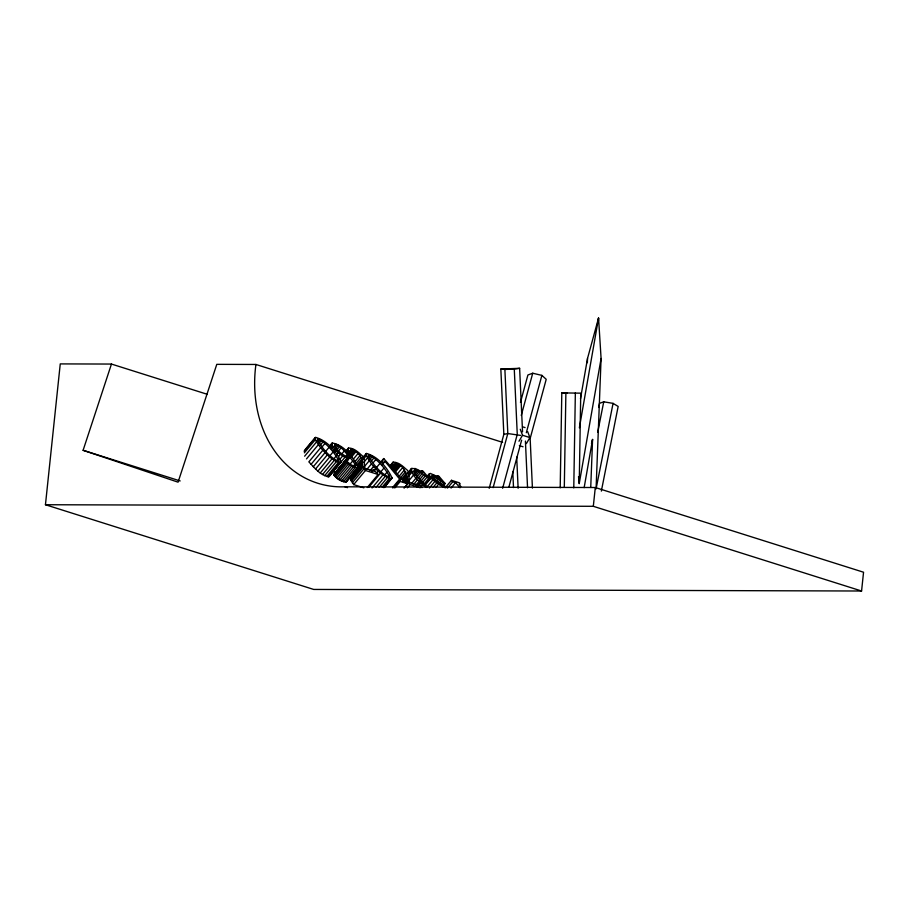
<?xml version="1.0" encoding="UTF-8"?>
<svg xmlns="http://www.w3.org/2000/svg" width="909" height="909" viewBox="0 0 909 909"><rect width="100%" height="100%" fill="white"/><g stroke="black" fill="none" stroke-linecap="round" stroke-linejoin="round"><path stroke-width="1.36" d="M363.827 487.815L353.669 484.599L350.556 479.145L350.59 476.998L362.361 462.874C362.646 456.545 356.51 451 350.806 449.228L350.431 450.739C356.43 455.602 347.454 452.409 348.045 448.501L348.522 448.012C353.453 447.955 357.703 451.557 361.123 454.795C366.52 458.113 363.055 464.067 365.168 468.51L374.269 471.18L373.417 469.533L371.611 471.703M367.27 487.519L378.144 474.487L365.441 470.476L362.577 465.999L362.361 462.874M420.219 487.769L410.073 484.565C405.721 477.282 406.471 465.453 395.426 463.317L395.051 464.829L397.415 467.453L394.586 470.964M560.205 487.838L561.796 392.881L580.749 393.165L579.238 483.577L601.088 358.487L598.554 317.991L587.521 358.453L580.487 398.756M564.307 487.179L565.887 392.779M573.772 487.872L575.352 392.915M348.158 455.716L347.579 457.034C329.672 448.989 331.524 433.843 348.158 455.716L346.34 457.897M587.362 362.702L587.521 358.453M590.736 487.44L592.577 439.445L591.475 443.49M598.452 320.832L598.554 317.991L579.374 427.809M601.088 358.487L596.077 488.894L613.064 403.369L603.735 401.812L599.508 403.323L598.679 407.471M111.455 364.054L83.105 450.296L178.062 482.168L216.785 364.35L255.918 364.464A119.852 96.786 -72.5 0 0 344.841 486.804L595.293 487.519L863.55 572.227L861.573 591.009L313.707 589.441L45.45 504.734L60.255 363.907L111.455 364.054L207.161 394.267M861.573 591.009L593.316 506.302L595.293 487.519M584.157 487.644L592.577 439.445M597.713 432.15L603.735 401.812M601.349 491.099L618.154 406.437L613.064 403.369M489.201 488.303L503.836 434.377L500.836 369.031L519.63 368.315L522.539 431.843M493.132 487.644L507.813 433.536L504.881 369.44L500.836 369.031M520.471 402.38L527.902 374.985L532.731 373.224L541.878 375.383L546.218 379.303L530.152 438.502L532.424 488.11M521.266 415.436L532.731 373.224M502.643 488.258L517.266 434.377L514.278 369.088L519.63 368.315M508.892 487.088L521.641 440.104M526.322 432.718L541.878 375.383M329.467 446.285L332.183 443.024C344.102 444.842 352.715 457.125 358.373 467.056L346.272 481.952C341.5 482.077 335.944 478.634 333.853 474.498L345.625 460.374L351.431 465.135L355.658 466.226L355.055 464.181L349.681 456.943L346.67 461.613M333.762 474.759L345.625 460.374M427.332 476.509L430.332 473.419L438.683 477.145L437.331 475.657L438.831 476.134L445.149 483.565L443.331 485.736M329.194 476.509L341.17 461.852C336.353 451.466 327.104 440.524 315.673 437.388L314.934 438.172L315.218 439.797L320.627 447.739L308.855 461.863C314.469 467.737 320.229 475.339 328.683 476.771L329.388 475.975M384.621 487.144L392.063 477.918C387.245 467.544 378.008 456.591 366.566 453.455L362.418 458.056M424.219 485.474L429.662 478.952L423.003 471.112L421.412 470.612L423.117 472.475L415.436 468.544L411.413 468.612C411.754 476.702 420.56 482.361 426.116 487.497M366.043 453.716L365.827 454.239C370.577 464.704 379.951 475.487 391.359 478.713L391.859 478.452M346.272 481.952L358.373 467.056M329.092 447.058L332.183 443.024M404.073 488.167L407.698 483.815L406.425 482.327L404.085 481.69L383.746 458.545L382.189 461.636L383.609 462.806L384.973 461.329L400.403 479.952L392.927 487.951M519.005 441.24L522.516 435.252L520.255 429.253M526.391 443.569L529.902 437.581L527.64 431.582M305.185 449.591L315.15 437.649M304.061 451.205L315.673 437.388M304.356 452.83L315.218 439.797M316.855 441.104L318.661 438.933C327.183 443.99 334.421 452.33 338.909 460.977L338.478 461.261C329.274 457.113 321.695 447.932 317.286 439.058L318.661 438.933M304.629 456.204L316.4 442.081M318.139 441.672L319.945 439.49M318.707 443.694L321.434 440.433M306.492 458.909L318.264 444.785M320.377 445.012L323.104 441.751M321.343 447.785L324.967 443.444M311.048 464.351L322.82 450.228L320.627 447.739M325.32 451.807L328.944 447.467M313.287 466.726L325.07 452.602L322.82 450.228M329.592 447.126L332.319 443.865M330.319 447.239L332.137 445.069L331.808 443.797M331.274 448.898L333.08 446.728L332.137 445.069M334.001 446.524L335.819 444.342M315.582 468.964L327.354 454.841L325.07 452.602M335.148 447.001L336.966 444.819M332.83 450.921L334.637 448.751L333.08 446.728M335.512 448.83L338.228 445.569M329.399 456.398L333.024 452.046M317.934 471.089L329.706 456.966L327.354 454.841M336.887 449.841L339.602 446.592M334.546 452.818L336.364 450.648L334.637 448.751M320.263 472.975L332.035 458.852L336.444 461.556L340.966 462.374M338.387 451.137L341.102 447.876M336.489 454.727L338.296 452.557L336.364 450.648M333.478 459.261L336.194 456M322.502 474.498L334.285 460.374M338.58 456.523L340.398 454.352L344.943 457.318L349.386 458.352M341.579 454.205L344.295 450.944M324.672 475.68L336.444 461.556M336.5 461.306L338.307 459.136M345.329 451.762L348.522 448.012M339.932 459.238L342.648 455.977M346.238 451.443L348.045 449.273M326.751 476.498L338.523 462.374M346.659 452.398L348.477 450.228M327.865 476.771L339.648 462.647M347.397 453.421L349.204 451.25M328.683 476.771L344.943 457.318M349.988 451.591L351.794 449.421M345.806 456.704L347.613 454.534M350.681 450.909L352.487 448.739M348.124 454.193L349.931 452.023M350.965 451.966L352.772 449.796M348.92 454.898L350.738 452.716M347.17 458.227L335.398 472.35L333.16 471.441M351.056 453.58L353.771 450.319M349.692 455.409L351.51 453.239M333.853 474.498L346.045 460.397M334.001 475.248L345.545 460.636M350.385 455.727L352.192 453.546M345.806 461.772L348.522 458.511M350.067 456.625L354.794 450.989M334.501 475.907L346.284 461.783L345.784 461.124M347.022 461.056L349.738 457.795M351.317 457.238L355.839 451.807M335.478 476.93L347.249 462.806L346.284 461.783M336.728 478.043L348.499 463.92L353.374 466.953L358.044 467.828M353.374 459.113L357.896 453.682M349.181 465.181L352.806 460.829M338.205 479.145L349.976 465.022M355.317 461.227L359.85 455.795M339.864 480.191L351.635 466.067M353.249 466.351L355.055 464.181M355.646 463.965L361.089 457.443M341.602 481.077L353.374 466.953M356.487 465.522L361.93 459M362.941 457.806L366.566 453.455M343.375 481.747L355.146 467.624M363.407 459.125L366.122 455.863M357.873 465.942L362.396 460.511M345.193 482.134L356.964 468.01M356.135 469.601L362.475 461.988M367.747 457.17L369.565 455C378.087 460.056 385.314 468.396 389.802 477.043L389.382 477.327C380.167 473.18 372.588 463.999 368.19 455.125L369.565 455M363.668 462.488L367.293 458.147M350.556 479.145L362.339 465.022M369.031 457.738L370.849 455.568M350.806 480.122L362.577 465.999M351.328 481.338L363.1 467.215M369.611 459.761L372.326 456.5M363.725 467.374L369.168 460.852M352.272 482.827L364.043 468.703M371.281 461.079L373.997 457.818M353.669 484.599L365.441 470.476M366.997 469.249L371.531 463.817M373.144 462.772L375.86 459.511M370.099 470.646L373.713 466.306M380.121 462.886L383.746 458.545M376.212 467.885L379.837 463.533M374.144 470.839L375.962 468.669M381.803 464.976L384.973 461.329M376.44 473.089L378.258 470.919M380.292 472.464L383.916 468.124M368.827 487.156L380.598 473.032M389.95 465.851L393.142 462.102C398.074 462.045 402.323 465.647 405.755 468.885C411.152 472.203 407.675 478.157 409.789 482.599L418.89 485.27L418.038 483.622L416.231 485.792M372.065 487.963L382.928 474.918M390.859 465.533L393.142 462.102M390.54 466.317L392.347 464.147M391.279 466.487L393.097 464.317L392.665 463.363M384.371 475.327L387.086 472.078M393.608 465.488L395.426 463.317M392.018 467.51L393.824 465.34L393.097 464.317M376.121 487.315L385.177 476.452M394.608 465.681L396.415 463.51M391.836 469.374L394.551 466.112L393.824 465.34M395.585 466.056L397.392 463.885M393.552 468.987L395.358 466.806L397.301 467.703M387.393 477.384L389.2 475.214M379.189 487.406L387.336 477.623M396.585 466.578L398.392 464.408M393.415 470.589L396.131 467.328M394.517 470.271L396.324 468.101M394.097 470.896L396.813 467.635M394.688 470.714L399.415 465.078M382.178 487.133L389.416 478.441M395.029 472.419L400.46 465.897M383.291 487.406L390.54 478.713M383.916 487.701L392.063 477.918M397.085 474.293L402.528 467.771M399.04 476.407L404.471 469.885M400.278 478.054L405.709 471.532M392.574 487.599L399.812 478.907M395.869 485.395L398.596 482.134M401.108 479.611L406.55 473.089M394.779 487.974L400.221 481.452L407.698 483.815M407.8 472.964L411.413 468.612M407.539 473.589L411.959 468.203M402.494 480.032L407.016 474.6M408.448 473.305L411.163 470.055M402.562 481.509L407.096 476.077M408.709 474.305L411.425 471.044M403.357 481.304L406.982 476.964M408.323 476.566L411.947 472.226M404.244 482.361L406.959 479.111M413.3 471.885L415.118 469.703L418.129 470.498L429.662 478.952M405.38 482.27L407.198 480.088M414.106 473.259L416.822 469.998M405.914 483.474L407.732 481.304M408.209 481.475L413.64 474.952M414.515 474.839L418.129 470.498M405.039 487.133L408.664 482.793M415.89 475.521L419.515 471.18M407.346 487.826L410.073 484.565M416.447 477.475L420.969 472.044M411.561 483.508L416.083 478.077M417.981 478.532L422.503 473.1M413.027 485.167L417.549 479.736M418.629 480.816L424.06 474.305M415.493 485.724L419.106 481.372M420.163 482.134L425.594 475.623M417.106 486.076L418.924 483.895L421.992 487.644M418.958 485.156L420.765 482.986M426.662 476.895L429.378 473.646M421.674 483.577L427.105 477.055M427.639 477.52L429.457 475.35L429.139 474.328M420.697 486.735L422.515 484.565M428.389 478.748L430.207 476.577L429.457 475.35M423.162 485.133L428.605 478.611M424.878 485.486L431.218 477.884L430.207 476.577M431.661 477.407L433.479 475.237L434.707 475.702L445.149 483.565M431.991 478.963L434.707 475.702M426.616 487.36L432.957 479.759L431.218 477.884M433.286 479.634L436.002 476.373M434.638 480.486L437.354 477.225M429.423 487.974L434.854 481.452L443.365 487.088M436.059 481.52L438.774 478.27M433.138 487.281L436.763 482.929M437.479 482.679L440.195 479.418M435.911 487.463L438.627 484.202M438.831 483.895L441.558 480.634M440.138 485.167L442.853 481.906M442.274 485.406L444.092 483.236M445.126 487.917L451.466 480.316L459.261 482.781L460.204 483.895L459.136 484.202L460.795 486.531M448.194 487.235L452.727 481.804L455.602 482.611L459.999 487.792M451.069 488.042L455.602 482.611M415.118 469.703L413.993 471.271L416.186 475.509L427.4 486.951M503.836 434.377L507.813 433.536L520.55 435.4M504.881 369.44L514.278 369.088M45.45 504.734L593.316 506.302M561.796 392.881L567.193 393.12M433.479 475.237L431.695 475.509L434.32 479.316L447.626 488.042M342.136 480.418L343.307 480.634M522.595 426.81L525.061 427.594M522.516 435.252L529.902 437.581M519.357 445.603L523.05 446.773M255.918 364.464L502.609 442.353M373.417 469.533L378.144 474.487M418.038 483.622L418.924 483.895M344.841 486.804L347.533 487.656M83.105 450.296L180.164 480.941M334.273 474.521L334.921 474.793M340.852 479.918L338.557 478.486M329.706 456.966L332.035 458.852M338.296 452.557L340.398 454.352M394.551 466.112L395.358 466.806M347.249 462.806L348.499 463.92M432.957 479.759L434.854 481.452M451.466 480.316L452.727 481.804M399.267 480.338L400.221 481.452M578.533 476.589L579.238 483.577M525.413 441.058L527.55 487.781M516.698 457.102L518.13 488.258M512.801 472.01L513.517 487.588"/></g></svg>
